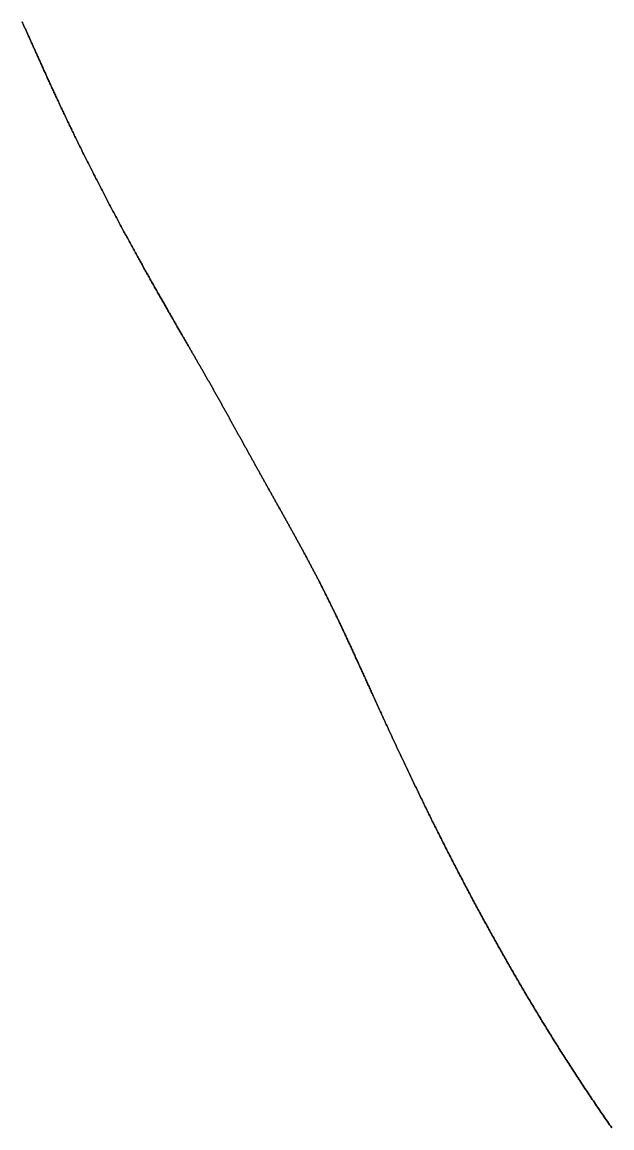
# Model space of a CAD drawing. Header units: inches. Extents: x 130170 to 284068, y 377793 to 804530.
# Drawn here: x 254079.9 to 254126.5, y 735818.1 to 735905.5 of the extents above; entities that cross this region are included whole.
import ezdxf

# ---------------------------------------------------------------- set-up
doc = ezdxf.new("R2010")
doc.units = ezdxf.units.IN
doc.header["$MEASUREMENT"] = 0
doc.layers.add('muni_il', color=7, linetype='Continuous')

msp = doc.modelspace()

# ---------------------------------------------------------------- linework, layer by layer
at = {"layer": 'muni_il'}
for points in [[(254079.895, 735905.553), (254079.923, 735905.491), (254079.951, 735905.43), (254079.979, 735905.368), (254080.007, 735905.307), (254080.036, 735905.245), (254080.064, 735905.182), (254080.092, 735905.12), (254080.121, 735905.058), (254080.15, 735904.995), (254080.178, 735904.932), (254080.207, 735904.868), (254080.236, 735904.805), (254080.264, 735904.741), (254080.293, 735904.678), (254080.322, 735904.613), (254080.351, 735904.549), (254080.38, 735904.484), (254080.41, 735904.42), (254080.439, 735904.354), (254080.469, 735904.289), (254080.498, 735904.223), (254080.528, 735904.157), (254080.558, 735904.091), (254080.588, 735904.024), (254080.618, 735903.958), (254080.648, 735903.891), (254080.678, 735903.823), (254080.708, 735903.755), (254080.739, 735903.687), (254080.77, 735903.619), (254080.8, 735903.55), (254080.831, 735903.481), (254080.862, 735903.412), (254080.894, 735903.342), (254080.925, 735903.272), (254080.957, 735903.202), (254080.988, 735903.131), (254081.02, 735903.06), (254081.052, 735902.989), (254081.084, 735902.917), (254081.117, 735902.845), (254081.149, 735902.773), (254081.182, 735902.7), (254081.215, 735902.627), (254081.248, 735902.554), (254081.281, 735902.48), (254081.314, 735902.406), (254081.348, 735902.331), (254081.381, 735902.256), (254081.415, 735902.181), (254081.449, 735902.105), (254081.484, 735902.029), (254081.518, 735901.953), (254081.553, 735901.876), (254081.588, 735901.799), (254081.623, 735901.721), (254081.658, 735901.643), (254081.693, 735901.565), (254081.729, 735901.486), (254081.765, 735901.407), (254081.801, 735901.328), (254081.837, 735901.248), (254081.874, 735901.168), (254081.91, 735901.087), (254081.947, 735901.006), (254081.984, 735900.925), (254082.022, 735900.843), (254082.059, 735900.761), (254082.097, 735900.679), (254082.135, 735900.596), (254082.173, 735900.513), (254082.211, 735900.429), (254082.25, 735900.345), (254082.288, 735900.261), (254082.328, 735900.176), (254082.367, 735900.091), (254082.406, 735900.005), (254082.446, 735899.919), (254082.486, 735899.833), (254082.526, 735899.746), (254082.566, 735899.659), (254082.607, 735899.572), (254082.648, 735899.484), (254082.689, 735899.396), (254082.73, 735899.308), (254082.771, 735899.219), (254082.813, 735899.13), (254082.855, 735899.04), (254082.897, 735898.95), (254082.939, 735898.86), (254082.982, 735898.77), (254083.025, 735898.679), (254083.068, 735898.588), (254083.111, 735898.496), (254083.154, 735898.404), (254083.198, 735898.312), (254083.242, 735898.219), (254083.286, 735898.126), (254083.33, 735898.033), (254083.374, 735897.94), (254083.419, 735897.846), (254083.464, 735897.751), (254083.509, 735897.657), (254083.555, 735897.562), (254083.6, 735897.467), (254083.646, 735897.372), (254083.692, 735897.276), (254083.738, 735897.18), (254083.785, 735897.084), (254083.831, 735896.988), (254083.878, 735896.891), (254083.925, 735896.794), (254083.972, 735896.696), (254084.02, 735896.599), (254084.067, 735896.501), (254084.115, 735896.403), (254084.163, 735896.305), (254084.211, 735896.206), (254084.259, 735896.107), (254084.308, 735896.008), (254084.357, 735895.909), (254084.406, 735895.809), (254084.455, 735895.71), (254084.504, 735895.61), (254084.553, 735895.51), (254084.603, 735895.409), (254084.653, 735895.309), (254084.703, 735895.208), (254084.753, 735895.107), (254084.803, 735895.006), (254084.854, 735894.905), (254084.904, 735894.804), (254084.955, 735894.702), (254085.006, 735894.601), (254085.057, 735894.499), (254085.108, 735894.397), (254085.159, 735894.295), (254085.211, 735894.193), (254085.263, 735894.09), (254085.314, 735893.988), (254085.366, 735893.885), (254085.418, 735893.782), (254085.47, 735893.68), (254085.523, 735893.577), (254085.575, 735893.474), (254085.628, 735893.371), (254085.68, 735893.268), (254085.733, 735893.164), (254085.786, 735893.061), (254085.839, 735892.958), (254085.892, 735892.855), (254085.945, 735892.751), (254085.998, 735892.648), (254086.051, 735892.545), (254086.105, 735892.441), (254086.158, 735892.338), (254086.212, 735892.234), (254086.265, 735892.131), (254086.319, 735892.027), (254086.373, 735891.924), (254086.427, 735891.821), (254086.481, 735891.717), (254086.534, 735891.614), (254086.588, 735891.511), (254086.642, 735891.407), (254086.696, 735891.304), (254086.751, 735891.201), (254086.805, 735891.098), (254086.859, 735890.995), (254086.913, 735890.892), (254086.967, 735890.789), (254087.022, 735890.687), (254087.076, 735890.584), (254087.13, 735890.482), (254087.185, 735890.379), (254087.239, 735890.277), (254087.293, 735890.175), (254087.347, 735890.073), (254087.402, 735889.971), (254087.456, 735889.869), (254087.51, 735889.768), (254087.564, 735889.666), (254087.619, 735889.565), (254087.673, 735889.464), (254087.727, 735889.363), (254087.781, 735889.262), (254087.835, 735889.162), (254087.889, 735889.062), (254087.943, 735888.961), (254087.997, 735888.862), (254088.051, 735888.762), (254088.105, 735888.662), (254088.159, 735888.563), (254088.213, 735888.464), (254088.266, 735888.365), (254088.32, 735888.267), (254088.373, 735888.169), (254088.427, 735888.07), (254088.48, 735887.973), (254088.533, 735887.875), (254088.587, 735887.778), (254088.639, 735887.681), (254088.692, 735887.584), (254088.745, 735887.488), (254088.798, 735887.392), (254088.851, 735887.296), (254088.903, 735887.2), (254088.956, 735887.105), (254089.008, 735887.01), (254089.06, 735886.916), (254089.113, 735886.821), (254089.164, 735886.727), (254089.216, 735886.634), (254089.268, 735886.541), (254089.32, 735886.448), (254089.371, 735886.355), (254089.422, 735886.263), (254089.473, 735886.171), (254089.524, 735886.079), (254089.575, 735885.988), (254089.626, 735885.897), (254089.676, 735885.806), (254089.727, 735885.716), (254089.777, 735885.627), (254089.827, 735885.537), (254089.877, 735885.448), (254089.927, 735885.359), (254089.976, 735885.271), (254090.026, 735885.183), (254090.075, 735885.096), (254090.124, 735885.008), (254090.173, 735884.922), (254090.221, 735884.835), (254090.27, 735884.749), (254090.318, 735884.664), (254090.366, 735884.578), (254090.414, 735884.494), (254090.462, 735884.409), (254090.509, 735884.325), (254090.557, 735884.242), (254090.604, 735884.158), (254090.651, 735884.076), (254090.697, 735883.993), (254090.744, 735883.911), (254090.79, 735883.83), (254090.837, 735883.749), (254090.882, 735883.668), (254090.928, 735883.588), (254090.974, 735883.508), (254091.019, 735883.428), (254091.064, 735883.349), (254091.109, 735883.271), (254091.154, 735883.192), (254091.198, 735883.114), (254091.242, 735883.037), (254091.286, 735882.96), (254091.33, 735882.884), (254091.374, 735882.807), (254091.417, 735882.732), (254091.46, 735882.656), (254091.503, 735882.581), (254091.546, 735882.507), (254091.588, 735882.433), (254091.631, 735882.359), (254091.673, 735882.286), (254091.715, 735882.213), (254091.756, 735882.141), (254091.798, 735882.069), (254091.839, 735881.997), (254091.88, 735881.926), (254091.921, 735881.855), (254091.961, 735881.785), (254092.002, 735881.715), (254092.042, 735881.645), (254092.082, 735881.576), (254092.121, 735881.507), (254092.161, 735881.439), (254092.2, 735881.371), (254092.239, 735881.303), (254092.278, 735881.236), (254092.316, 735881.169), (254092.355, 735881.103), (254092.393, 735881.037), (254092.431, 735880.971), (254092.469, 735880.906), (254092.506, 735880.841), (254092.543, 735880.776), (254092.581, 735880.712), (254092.617, 735880.648), (254092.654, 735880.585), (254092.691, 735880.522), (254092.727, 735880.459), (254092.763, 735880.397), (254092.799, 735880.335), (254092.834, 735880.273), (254092.87, 735880.212), (254092.905, 735880.151), (254092.94, 735880.091), (254092.975, 735880.03), (254093.01, 735879.97), (254093.044, 735879.911), (254093.078, 735879.852), (254093.113, 735879.793), (254093.146, 735879.734), (254093.18, 735879.676), (254093.214, 735879.618), (254093.247, 735879.56), (254093.28, 735879.503), (254093.313, 735879.446), (254093.346, 735879.389), (254093.378, 735879.333), (254093.411, 735879.277), (254093.443, 735879.221), (254093.475, 735879.166), (254093.507, 735879.11), (254093.539, 735879.055), (254093.57, 735879.001), (254093.602, 735878.946), (254093.633, 735878.892), (254093.664, 735878.838), (254093.695, 735878.785), (254093.726, 735878.731), (254093.756, 735878.678), (254093.787, 735878.626), (254093.817, 735878.573), (254093.847, 735878.52), (254093.877, 735878.469), (254093.907, 735878.417), (254093.937, 735878.365), (254093.966, 735878.314), (254093.996, 735878.262), (254094.025, 735878.211), (254094.054, 735878.161), (254094.083, 735878.11), (254094.112, 735878.06), (254094.141, 735878.01), (254094.169, 735877.96), (254094.198, 735877.91), (254094.226, 735877.86), (254094.255, 735877.811), (254094.283, 735877.762), (254094.311, 735877.713), (254094.339, 735877.664), (254094.366, 735877.615), (254094.394, 735877.567), (254094.422, 735877.519), (254094.449, 735877.47), (254094.477, 735877.422), (254094.504, 735877.375), (254094.531, 735877.327), (254094.558, 735877.279), (254094.585, 735877.232), (254094.612, 735877.184), (254094.639, 735877.137), (254094.666, 735877.09), (254094.692, 735877.043), (254094.719, 735876.996), (254094.745, 735876.95), (254094.772, 735876.903), (254094.798, 735876.856), (254094.825, 735876.81), (254094.851, 735876.764), (254094.877, 735876.718), (254094.903, 735876.671), (254094.929, 735876.625), (254094.955, 735876.58), (254094.981, 735876.534), (254095.007, 735876.488), (254095.032, 735876.442), (254095.058, 735876.396), (254095.084, 735876.351), (254095.109, 735876.305), (254095.135, 735876.26), (254095.161, 735876.214), (254095.186, 735876.169), (254095.212, 735876.124), (254095.237, 735876.078), (254095.262, 735876.033), (254095.288, 735875.988), (254095.313, 735875.943), (254095.338, 735875.898), (254095.364, 735875.852), (254095.389, 735875.807), (254095.414, 735875.762), (254095.439, 735875.717), (254095.465, 735875.672), (254095.49, 735875.627), (254095.515, 735875.582), (254095.54, 735875.537), (254095.565, 735875.492), (254095.59, 735875.447), (254095.616, 735875.401), (254095.641, 735875.356), (254095.666, 735875.311), (254095.691, 735875.266), (254095.716, 735875.221), (254095.741, 735875.176), (254095.766, 735875.131), (254095.791, 735875.086), (254095.817, 735875.04), (254095.842, 735874.995), (254095.867, 735874.95), (254095.892, 735874.904), (254095.917, 735874.859), (254095.942, 735874.813), (254095.968, 735874.768), (254095.993, 735874.722), (254096.018, 735874.677), (254096.043, 735874.631), (254096.069, 735874.586), (254096.094, 735874.54), (254096.12, 735874.494), (254096.145, 735874.448), (254096.17, 735874.402), (254096.196, 735874.356), (254096.221, 735874.31), (254096.247, 735874.264), (254096.272, 735874.218), (254096.298, 735874.171), (254096.324, 735874.125), (254096.349, 735874.078), (254096.375, 735874.032), (254096.401, 735873.985), (254096.427, 735873.939), (254096.452, 735873.892), (254096.478, 735873.845), (254096.504, 735873.798), (254096.53, 735873.751), (254096.556, 735873.704), (254096.582, 735873.656), (254096.609, 735873.609), (254096.635, 735873.562), (254096.661, 735873.514), (254096.687, 735873.466), (254096.714, 735873.419), (254096.74, 735873.371), (254096.767, 735873.323), (254096.793, 735873.275), (254096.82, 735873.227), (254096.846, 735873.178), (254096.873, 735873.13), (254096.9, 735873.082), (254096.927, 735873.033), (254096.953, 735872.984), (254096.98, 735872.935), (254097.007, 735872.887), (254097.034, 735872.838), (254097.062, 735872.788), (254097.089, 735872.739), (254097.116, 735872.69), (254097.143, 735872.64), (254097.171, 735872.591), (254097.198, 735872.541), (254097.226, 735872.491), (254097.253, 735872.441), (254097.281, 735872.391), (254097.309, 735872.341), (254097.337, 735872.291), (254097.364, 735872.24), (254097.392, 735872.19), (254097.42, 735872.139), (254097.448, 735872.088), (254097.477, 735872.037), (254097.505, 735871.986), (254097.533, 735871.935), (254097.561, 735871.884), (254097.59, 735871.833), (254097.618, 735871.781), (254097.647, 735871.73), (254097.676, 735871.678), (254097.704, 735871.626), (254097.733, 735871.574), (254097.762, 735871.522), (254097.791, 735871.47), (254097.82, 735871.418), (254097.849, 735871.365), (254097.878, 735871.313), (254097.907, 735871.26), (254097.936, 735871.207), (254097.966, 735871.154), (254097.995, 735871.101), (254098.025, 735871.048), (254098.054, 735870.995), (254098.084, 735870.942), (254098.113, 735870.888), (254098.143, 735870.835), (254098.173, 735870.781), (254098.203, 735870.727), (254098.233, 735870.674), (254098.263, 735870.62), (254098.293, 735870.565), (254098.323, 735870.511), (254098.353, 735870.457), (254098.383, 735870.403), (254098.413, 735870.348), (254098.444, 735870.294), (254098.474, 735870.239), (254098.505, 735870.184), (254098.535, 735870.129), (254098.566, 735870.074), (254098.597, 735870.019), (254098.627, 735869.964), (254098.658, 735869.909), (254098.689, 735869.854), (254098.72, 735869.798), (254098.751, 735869.743), (254098.782, 735869.687), (254098.813, 735869.631), (254098.844, 735869.575), (254098.875, 735869.52), (254098.906, 735869.464), (254098.938, 735869.408), (254098.969, 735869.352), (254099, 735869.295), (254099.032, 735869.239), (254099.063, 735869.183), (254099.095, 735869.126), (254099.126, 735869.07), (254099.158, 735869.013), (254099.189, 735868.957), (254099.221, 735868.9), (254099.253, 735868.843), (254099.285, 735868.786), (254099.316, 735868.729), (254099.348, 735868.672), (254099.38, 735868.615), (254099.412, 735868.558), (254099.444, 735868.501), (254099.476, 735868.444), (254099.508, 735868.386), (254099.54, 735868.329), (254099.572, 735868.272), (254099.604, 735868.214), (254099.636, 735868.157), (254099.668, 735868.099), (254099.701, 735868.042), (254099.733, 735867.984), (254099.765, 735867.926), (254099.797, 735867.868), (254099.83, 735867.811), (254099.862, 735867.753), (254099.894, 735867.695), (254099.927, 735867.637), (254099.959, 735867.579), (254099.992, 735867.521), (254100.024, 735867.463), (254100.057, 735867.405), (254100.089, 735867.347), (254100.122, 735867.289), (254100.154, 735867.231), (254100.186, 735867.172), (254100.219, 735867.114), (254100.252, 735867.056), (254100.284, 735866.998), (254100.317, 735866.939), (254100.349, 735866.881), (254100.382, 735866.823), (254100.414, 735866.764), (254100.447, 735866.706), (254100.48, 735866.647), (254100.512, 735866.589), (254100.545, 735866.53), (254100.577, 735866.472), (254100.61, 735866.413), (254100.643, 735866.355), (254100.675, 735866.296), (254100.708, 735866.238), (254100.741, 735866.179), (254100.773, 735866.12), (254100.806, 735866.062), (254100.838, 735866.003), (254100.871, 735865.944), (254100.903, 735865.886), (254100.936, 735865.827), (254100.969, 735865.768), (254101.001, 735865.709), (254101.034, 735865.651), (254101.066, 735865.592), (254101.099, 735865.533), (254101.132, 735865.474), (254101.164, 735865.416), (254101.197, 735865.357), (254101.229, 735865.298), (254101.262, 735865.239), (254101.294, 735865.18), (254101.327, 735865.122), (254101.359, 735865.063), (254101.392, 735865.004), (254101.424, 735864.945), (254101.457, 735864.886), (254101.489, 735864.827), (254101.521, 735864.768), (254101.554, 735864.709), (254101.586, 735864.65), (254101.619, 735864.591), (254101.651, 735864.532), (254101.683, 735864.473), (254101.715, 735864.414), (254101.748, 735864.355), (254101.78, 735864.296), (254101.812, 735864.237), (254101.844, 735864.178), (254101.877, 735864.119), (254101.909, 735864.06), (254101.941, 735864), (254101.973, 735863.941), (254102.005, 735863.882), (254102.038, 735863.823), (254102.07, 735863.764), (254102.102, 735863.704), (254102.134, 735863.645), (254102.166, 735863.586), (254102.198, 735863.526), (254102.23, 735863.467), (254102.262, 735863.408), (254102.294, 735863.348), (254102.326, 735863.288), (254102.358, 735863.229), (254102.39, 735863.169), (254102.422, 735863.11), (254102.454, 735863.05), (254102.486, 735862.99), (254102.518, 735862.931), (254102.55, 735862.871), (254102.582, 735862.811), (254102.613, 735862.751), (254102.645, 735862.691), (254102.677, 735862.631), (254102.709, 735862.571), (254102.741, 735862.511), (254102.772, 735862.451), (254102.804, 735862.391), (254102.836, 735862.331), (254102.868, 735862.27), (254102.9, 735862.21), (254102.931, 735862.15), (254102.963, 735862.089), (254102.995, 735862.028), (254103.026, 735861.968), (254103.058, 735861.907), (254103.09, 735861.846), (254103.122, 735861.785), (254103.153, 735861.724), (254103.185, 735861.663), (254103.217, 735861.602), (254103.248, 735861.541), (254103.28, 735861.479), (254103.312, 735861.418), (254103.343, 735861.356), (254103.375, 735861.295), (254103.407, 735861.233), (254103.439, 735861.171), (254103.47, 735861.109), (254103.502, 735861.047), (254103.534, 735860.985), (254103.565, 735860.922), (254103.597, 735860.86), (254103.629, 735860.797), (254103.661, 735860.735), (254103.693, 735860.672), (254103.724, 735860.609), (254103.756, 735860.546), (254103.788, 735860.482), (254103.82, 735860.419), (254103.852, 735860.356), (254103.884, 735860.292), (254103.916, 735860.228), (254103.947, 735860.164), (254103.98, 735860.1), (254104.011, 735860.036), (254104.043, 735859.971), (254104.076, 735859.907), (254104.108, 735859.842), (254104.14, 735859.777), (254104.172, 735859.712), (254104.204, 735859.647), (254104.236, 735859.581), (254104.269, 735859.515), (254104.301, 735859.45), (254104.333, 735859.384), (254104.366, 735859.317), (254104.398, 735859.251), (254104.43, 735859.184), (254104.463, 735859.118), (254104.495, 735859.051), (254104.528, 735858.983), (254104.561, 735858.916), (254104.593, 735858.848), (254104.626, 735858.781), (254104.659, 735858.713), (254104.692, 735858.644), (254104.725, 735858.576), (254104.758, 735858.507), (254104.791, 735858.438), (254104.824, 735858.369), (254104.857, 735858.3), (254104.89, 735858.23), (254104.924, 735858.16), (254104.957, 735858.09), (254104.991, 735858.019), (254105.024, 735857.949), (254105.058, 735857.878), (254105.091, 735857.807), (254105.125, 735857.735), (254105.159, 735857.664), (254105.193, 735857.592), (254105.227, 735857.52), (254105.261, 735857.447), (254105.295, 735857.374), (254105.329, 735857.301), (254105.364, 735857.228), (254105.398, 735857.154), (254105.433, 735857.081), (254105.467, 735857.006), (254105.502, 735856.932), (254105.537, 735856.857), (254105.572, 735856.782), (254105.607, 735856.707), (254105.642, 735856.631), (254105.677, 735856.556), (254105.712, 735856.479), (254105.748, 735856.403), (254105.783, 735856.326), (254105.819, 735856.249), (254105.855, 735856.171), (254105.891, 735856.094), (254105.927, 735856.016), (254105.963, 735855.937), (254105.999, 735855.859), (254106.035, 735855.78), (254106.072, 735855.7), (254106.108, 735855.621), (254106.145, 735855.541), (254106.182, 735855.46), (254106.219, 735855.38), (254106.256, 735855.299), (254106.293, 735855.217), (254106.331, 735855.136), (254106.368, 735855.054), (254106.406, 735854.971), (254106.444, 735854.889), (254106.481, 735854.806), (254106.52, 735854.722), (254106.558, 735854.639), (254106.596, 735854.555), (254106.635, 735854.47), (254106.673, 735854.386), (254106.712, 735854.3), (254106.751, 735854.215), (254106.79, 735854.129), (254106.829, 735854.043), (254106.869, 735853.957), (254106.908, 735853.87), (254106.948, 735853.782), (254106.988, 735853.695), (254107.028, 735853.607), (254107.068, 735853.519), (254107.108, 735853.43), (254107.149, 735853.341), (254107.189, 735853.252), (254107.23, 735853.162), (254107.271, 735853.072), (254107.312, 735852.982), (254107.353, 735852.891), (254107.395, 735852.8), (254107.437, 735852.708), (254107.478, 735852.616), (254107.52, 735852.524), (254107.562, 735852.431), (254107.605, 735852.338), (254107.647, 735852.245), (254107.69, 735852.151), (254107.733, 735852.057), (254107.776, 735851.963), (254107.819, 735851.868), (254107.862, 735851.773), (254107.906, 735851.678), (254107.95, 735851.582), (254107.993, 735851.486), (254108.038, 735851.389), (254108.082, 735851.292), (254108.126, 735851.195), (254108.171, 735851.097), (254108.216, 735850.999), (254108.261, 735850.901), (254108.306, 735850.802), (254108.351, 735850.703), (254108.397, 735850.604), (254108.443, 735850.504), (254108.489, 735850.404), (254108.535, 735850.303), (254108.581, 735850.203), (254108.627, 735850.102), (254108.674, 735850), (254108.721, 735849.898), (254108.768, 735849.796), (254108.815, 735849.694), (254108.863, 735849.591), (254108.91, 735849.488), (254108.958, 735849.384), (254109.006, 735849.281), (254109.054, 735849.176), (254109.103, 735849.072), (254109.151, 735848.967), (254109.2, 735848.862), (254109.249, 735848.757), (254109.298, 735848.651), (254109.348, 735848.545), (254109.397, 735848.438), (254109.447, 735848.332), (254109.497, 735848.225), (254109.547, 735848.117), (254109.597, 735848.01), (254109.648, 735847.902), (254109.698, 735847.793), (254109.749, 735847.685), (254109.8, 735847.576), (254109.851, 735847.467), (254109.903, 735847.358), (254109.955, 735847.248), (254110.006, 735847.138), (254110.058, 735847.027), (254110.111, 735846.917), (254110.163, 735846.806), (254110.215, 735846.695), (254110.268, 735846.584), (254110.321, 735846.472), (254110.374, 735846.36), (254110.427, 735846.248), (254110.481, 735846.136), (254110.535, 735846.023), (254110.588, 735845.91), (254110.642, 735845.797), (254110.697, 735845.683), (254110.751, 735845.57), (254110.806, 735845.456), (254110.86, 735845.341), (254110.915, 735845.227), (254110.97, 735845.113), (254111.026, 735844.998), (254111.081, 735844.883), (254111.137, 735844.767), (254111.192, 735844.652), (254111.248, 735844.536), (254111.305, 735844.42), (254111.361, 735844.304), (254111.417, 735844.188), (254111.474, 735844.071), (254111.531, 735843.954), (254111.588, 735843.838), (254111.645, 735843.72), (254111.702, 735843.603), (254111.76, 735843.486), (254111.817, 735843.368), (254111.875, 735843.25), (254111.933, 735843.132), (254111.991, 735843.014), (254112.049, 735842.896), (254112.108, 735842.777), (254112.167, 735842.658), (254112.225, 735842.54), (254112.284, 735842.421), (254112.343, 735842.302), (254112.403, 735842.182), (254112.462, 735842.063), (254112.521, 735841.943), (254112.581, 735841.824), (254112.641, 735841.704), (254112.701, 735841.584), (254112.761, 735841.464), (254112.821, 735841.344), (254112.881, 735841.224), (254112.942, 735841.103), (254113.003, 735840.983), (254113.063, 735840.862), (254113.124, 735840.741), (254113.185, 735840.621), (254113.247, 735840.5), (254113.308, 735840.379), (254113.369, 735840.258), (254113.431, 735840.137), (254113.493, 735840.015), (254113.555, 735839.894), (254113.617, 735839.773), (254113.679, 735839.651), (254113.741, 735839.53), (254113.803, 735839.408), (254113.866, 735839.287), (254113.928, 735839.165), (254113.991, 735839.043), (254114.054, 735838.921), (254114.117, 735838.8), (254114.18, 735838.678), (254114.243, 735838.556), (254114.307, 735838.434), (254114.37, 735838.312), (254114.433, 735838.19), (254114.497, 735838.068), (254114.561, 735837.946), (254114.625, 735837.823), (254114.689, 735837.701), (254114.753, 735837.579), (254114.817, 735837.457), (254114.881, 735837.335), (254114.946, 735837.213), (254115.01, 735837.09), (254115.075, 735836.968), (254115.139, 735836.846), (254115.204, 735836.724), (254115.269, 735836.601), (254115.334, 735836.479), (254115.399, 735836.357), (254115.464, 735836.235), (254115.53, 735836.112), (254115.595, 735835.99), (254115.66, 735835.868), (254115.726, 735835.746), (254115.792, 735835.624), (254115.857, 735835.502), (254115.923, 735835.379), (254115.989, 735835.257), (254116.055, 735835.135), (254116.121, 735835.013), (254116.188, 735834.891), (254116.254, 735834.769), (254116.32, 735834.647), (254116.387, 735834.525), (254116.453, 735834.403), (254116.52, 735834.281), (254116.587, 735834.159), (254116.653, 735834.037), (254116.72, 735833.916), (254116.787, 735833.794), (254116.854, 735833.672), (254116.922, 735833.551), (254116.989, 735833.429), (254117.056, 735833.307), (254117.124, 735833.186), (254117.191, 735833.064), (254117.259, 735832.943), (254117.326, 735832.821), (254117.394, 735832.7), (254117.462, 735832.578), (254117.53, 735832.457), (254117.598, 735832.336), (254117.666, 735832.214), (254117.734, 735832.093), (254117.803, 735831.972), (254117.871, 735831.851), (254117.94, 735831.73), (254118.008, 735831.609), (254118.077, 735831.488), (254118.145, 735831.367), (254118.214, 735831.246), (254118.283, 735831.125), (254118.352, 735831.004), (254118.421, 735830.883), (254118.491, 735830.763), (254118.56, 735830.642), (254118.629, 735830.521), (254118.699, 735830.4), (254118.768, 735830.28), (254118.838, 735830.159), (254118.908, 735830.039), (254118.978, 735829.918), (254119.048, 735829.798), (254119.118, 735829.677), (254119.188, 735829.557), (254119.259, 735829.436), (254119.329, 735829.316), (254119.4, 735829.195), (254119.47, 735829.075), (254119.541, 735828.955), (254119.612, 735828.834), (254119.683, 735828.714), (254119.754, 735828.594), (254119.825, 735828.474), (254119.896, 735828.353), (254119.968, 735828.233), (254120.039, 735828.113), (254120.111, 735827.993), (254120.183, 735827.872), (254120.255, 735827.752), (254120.327, 735827.632), (254120.399, 735827.512), (254120.472, 735827.391), (254120.544, 735827.271), (254120.617, 735827.151), (254120.689, 735827.031), (254120.762, 735826.911), (254120.835, 735826.79), (254120.908, 735826.67), (254120.982, 735826.55), (254121.055, 735826.429), (254121.129, 735826.309), (254121.203, 735826.189), (254121.276, 735826.068), (254121.351, 735825.948), (254121.425, 735825.828), (254121.499, 735825.707), (254121.574, 735825.587), (254121.648, 735825.466), (254121.723, 735825.345), (254121.798, 735825.225), (254121.873, 735825.104), (254121.949, 735824.983), (254122.024, 735824.863), (254122.1, 735824.742), (254122.176, 735824.621), (254122.252, 735824.5), (254122.328, 735824.379), (254122.405, 735824.258), (254122.481, 735824.137), (254122.558, 735824.016), (254122.635, 735823.895), (254122.713, 735823.773), (254122.79, 735823.652), (254122.867, 735823.53), (254122.945, 735823.409), (254123.023, 735823.287), (254123.101, 735823.166), (254123.18, 735823.044), (254123.258, 735822.922), (254123.337, 735822.8), (254123.416, 735822.678), (254123.496, 735822.556), (254123.575, 735822.434), (254123.655, 735822.311), (254123.735, 735822.189), (254123.815, 735822.066), (254123.895, 735821.944), (254123.976, 735821.821), (254124.057, 735821.698), (254124.138, 735821.575), (254124.219, 735821.452), (254124.301, 735821.329), (254124.382, 735821.206), (254124.464, 735821.082), (254124.546, 735820.959), (254124.629, 735820.835), (254124.712, 735820.712), (254124.795, 735820.588), (254124.878, 735820.464), (254124.961, 735820.34), (254125.045, 735820.215), (254125.129, 735820.091), (254125.213, 735819.966), (254125.298, 735819.842), (254125.382, 735819.717), (254125.467, 735819.592), (254125.553, 735819.467), (254125.638, 735819.342), (254125.724, 735819.217), (254125.81, 735819.091), (254125.896, 735818.966), (254125.982, 735818.84), (254126.069, 735818.714), (254126.156, 735818.588), (254126.244, 735818.462), (254126.331, 735818.336), (254126.419, 735818.209), (254126.507, 735818.083)], [(254126.507, 735818.083), (254126.419, 735818.209), (254126.331, 735818.336), (254126.244, 735818.462), (254126.156, 735818.588), (254126.069, 735818.714), (254125.982, 735818.84), (254125.896, 735818.966), (254125.81, 735819.091), (254125.724, 735819.217), (254125.638, 735819.342), (254125.553, 735819.467), (254125.467, 735819.592), (254125.382, 735819.717), (254125.298, 735819.842), (254125.213, 735819.966), (254125.129, 735820.091), (254125.045, 735820.215), (254124.961, 735820.34), (254124.878, 735820.464), (254124.795, 735820.588), (254124.712, 735820.712), (254124.629, 735820.835), (254124.546, 735820.959), (254124.464, 735821.082), (254124.382, 735821.206), (254124.301, 735821.329), (254124.219, 735821.452), (254124.138, 735821.575), (254124.057, 735821.698), (254123.976, 735821.821), (254123.895, 735821.944), (254123.815, 735822.066), (254123.735, 735822.189), (254123.655, 735822.311), (254123.575, 735822.434), (254123.496, 735822.556), (254123.416, 735822.678), (254123.337, 735822.8), (254123.258, 735822.922), (254123.18, 735823.044), (254123.101, 735823.166), (254123.023, 735823.287), (254122.945, 735823.409), (254122.867, 735823.53), (254122.79, 735823.652), (254122.713, 735823.773), (254122.635, 735823.895), (254122.558, 735824.016), (254122.481, 735824.137), (254122.405, 735824.258), (254122.328, 735824.379), (254122.252, 735824.5), (254122.176, 735824.621), (254122.1, 735824.742), (254122.024, 735824.863), (254121.949, 735824.983), (254121.873, 735825.104), (254121.798, 735825.225), (254121.723, 735825.345), (254121.648, 735825.466), (254121.574, 735825.587), (254121.499, 735825.707), (254121.425, 735825.828), (254121.351, 735825.948), (254121.276, 735826.068), (254121.203, 735826.189), (254121.129, 735826.309), (254121.055, 735826.429), (254120.982, 735826.55), (254120.908, 735826.67), (254120.835, 735826.79), (254120.762, 735826.911), (254120.689, 735827.031), (254120.617, 735827.151), (254120.544, 735827.271), (254120.472, 735827.391), (254120.399, 735827.512), (254120.327, 735827.632), (254120.255, 735827.752), (254120.183, 735827.872), (254120.111, 735827.993), (254120.039, 735828.113), (254119.968, 735828.233), (254119.896, 735828.353), (254119.825, 735828.474), (254119.754, 735828.594), (254119.683, 735828.714), (254119.612, 735828.834), (254119.541, 735828.955), (254119.47, 735829.075), (254119.4, 735829.195), (254119.329, 735829.316), (254119.259, 735829.436), (254119.188, 735829.557), (254119.118, 735829.677), (254119.048, 735829.798), (254118.978, 735829.918), (254118.908, 735830.039), (254118.838, 735830.159), (254118.768, 735830.28), (254118.699, 735830.4), (254118.629, 735830.521), (254118.56, 735830.642), (254118.491, 735830.763), (254118.421, 735830.883), (254118.352, 735831.004), (254118.283, 735831.125), (254118.214, 735831.246), (254118.145, 735831.367), (254118.077, 735831.488), (254118.008, 735831.609), (254117.94, 735831.73), (254117.871, 735831.851), (254117.803, 735831.972), (254117.734, 735832.093), (254117.666, 735832.214), (254117.598, 735832.336), (254117.53, 735832.457), (254117.462, 735832.578), (254117.394, 735832.7), (254117.326, 735832.821), (254117.259, 735832.943), (254117.191, 735833.064), (254117.124, 735833.186), (254117.056, 735833.307), (254116.989, 735833.429), (254116.922, 735833.551), (254116.854, 735833.672), (254116.787, 735833.794), (254116.72, 735833.916), (254116.653, 735834.037), (254116.587, 735834.159), (254116.52, 735834.281), (254116.453, 735834.403), (254116.387, 735834.525), (254116.32, 735834.647), (254116.254, 735834.769), (254116.188, 735834.891), (254116.121, 735835.013), (254116.055, 735835.135), (254115.989, 735835.257), (254115.923, 735835.379), (254115.857, 735835.502), (254115.792, 735835.624), (254115.726, 735835.746), (254115.66, 735835.868), (254115.595, 735835.99), (254115.53, 735836.112), (254115.464, 735836.235), (254115.399, 735836.357), (254115.334, 735836.479), (254115.269, 735836.601), (254115.204, 735836.724), (254115.139, 735836.846), (254115.075, 735836.968), (254115.01, 735837.09), (254114.946, 735837.213), (254114.881, 735837.335), (254114.817, 735837.457), (254114.753, 735837.579), (254114.689, 735837.701), (254114.625, 735837.823), (254114.561, 735837.946), (254114.497, 735838.068), (254114.433, 735838.19), (254114.37, 735838.312), (254114.307, 735838.434), (254114.243, 735838.556), (254114.18, 735838.678), (254114.117, 735838.8), (254114.054, 735838.921), (254113.991, 735839.043), (254113.928, 735839.165), (254113.866, 735839.287), (254113.803, 735839.408), (254113.741, 735839.53), (254113.679, 735839.651), (254113.617, 735839.773), (254113.555, 735839.894), (254113.493, 735840.015), (254113.431, 735840.137), (254113.369, 735840.258), (254113.308, 735840.379), (254113.247, 735840.5), (254113.185, 735840.621), (254113.124, 735840.741), (254113.063, 735840.862), (254113.003, 735840.983), (254112.942, 735841.103), (254112.881, 735841.224), (254112.821, 735841.344), (254112.761, 735841.464), (254112.701, 735841.584), (254112.641, 735841.704), (254112.581, 735841.824), (254112.521, 735841.943), (254112.462, 735842.063), (254112.403, 735842.182), (254112.343, 735842.302), (254112.284, 735842.421), (254112.225, 735842.54), (254112.167, 735842.658), (254112.108, 735842.777), (254112.049, 735842.896), (254111.991, 735843.014), (254111.933, 735843.132), (254111.875, 735843.25), (254111.817, 735843.368), (254111.76, 735843.486), (254111.702, 735843.603), (254111.645, 735843.72), (254111.588, 735843.838), (254111.531, 735843.954), (254111.474, 735844.071), (254111.417, 735844.188), (254111.361, 735844.304), (254111.305, 735844.42), (254111.248, 735844.536), (254111.192, 735844.652), (254111.137, 735844.767), (254111.081, 735844.883), (254111.026, 735844.998), (254110.97, 735845.113), (254110.915, 735845.227), (254110.86, 735845.341), (254110.806, 735845.456), (254110.751, 735845.57), (254110.697, 735845.683), (254110.642, 735845.797), (254110.588, 735845.91), (254110.535, 735846.023), (254110.481, 735846.136), (254110.427, 735846.248), (254110.374, 735846.36), (254110.321, 735846.472), (254110.268, 735846.584), (254110.215, 735846.695), (254110.163, 735846.806), (254110.111, 735846.917), (254110.058, 735847.027), (254110.006, 735847.138), (254109.955, 735847.248), (254109.903, 735847.358), (254109.851, 735847.467), (254109.8, 735847.576), (254109.749, 735847.685), (254109.698, 735847.793), (254109.648, 735847.902), (254109.597, 735848.01), (254109.547, 735848.117), (254109.497, 735848.225), (254109.447, 735848.332), (254109.397, 735848.438), (254109.348, 735848.545), (254109.298, 735848.651), (254109.249, 735848.757), (254109.2, 735848.862), (254109.151, 735848.967), (254109.103, 735849.072), (254109.054, 735849.176), (254109.006, 735849.281), (254108.958, 735849.384), (254108.91, 735849.488), (254108.863, 735849.591), (254108.815, 735849.694), (254108.768, 735849.796), (254108.721, 735849.898), (254108.674, 735850), (254108.627, 735850.102), (254108.581, 735850.203), (254108.535, 735850.303), (254108.489, 735850.404), (254108.443, 735850.504), (254108.397, 735850.604), (254108.351, 735850.703), (254108.306, 735850.802), (254108.261, 735850.901), (254108.216, 735850.999), (254108.171, 735851.097), (254108.126, 735851.195), (254108.082, 735851.292), (254108.038, 735851.389), (254107.993, 735851.486), (254107.95, 735851.582), (254107.906, 735851.678), (254107.862, 735851.773), (254107.819, 735851.868), (254107.776, 735851.963), (254107.733, 735852.057), (254107.69, 735852.151), (254107.647, 735852.245), (254107.605, 735852.338), (254107.562, 735852.431), (254107.52, 735852.524), (254107.478, 735852.616), (254107.437, 735852.708), (254107.395, 735852.8), (254107.353, 735852.891), (254107.312, 735852.982), (254107.271, 735853.072), (254107.23, 735853.162), (254107.189, 735853.252), (254107.149, 735853.341), (254107.108, 735853.43), (254107.068, 735853.519), (254107.028, 735853.607), (254106.988, 735853.695), (254106.948, 735853.782), (254106.908, 735853.87), (254106.869, 735853.957), (254106.829, 735854.043), (254106.79, 735854.129), (254106.751, 735854.215), (254106.712, 735854.3), (254106.673, 735854.386), (254106.635, 735854.47), (254106.596, 735854.555), (254106.558, 735854.639), (254106.52, 735854.722), (254106.481, 735854.806), (254106.444, 735854.889), (254106.406, 735854.971), (254106.368, 735855.054), (254106.331, 735855.136), (254106.293, 735855.217), (254106.256, 735855.299), (254106.219, 735855.38), (254106.182, 735855.46), (254106.145, 735855.541), (254106.108, 735855.621), (254106.072, 735855.7), (254106.035, 735855.78), (254105.999, 735855.859), (254105.963, 735855.937), (254105.927, 735856.016), (254105.891, 735856.094), (254105.855, 735856.171), (254105.819, 735856.249), (254105.783, 735856.326), (254105.748, 735856.403), (254105.712, 735856.479), (254105.677, 735856.556), (254105.642, 735856.631), (254105.607, 735856.707), (254105.572, 735856.782), (254105.537, 735856.857), (254105.502, 735856.932), (254105.467, 735857.006), (254105.433, 735857.081), (254105.398, 735857.154), (254105.364, 735857.228), (254105.329, 735857.301), (254105.295, 735857.374), (254105.261, 735857.447), (254105.227, 735857.52), (254105.193, 735857.592), (254105.159, 735857.664), (254105.125, 735857.735), (254105.091, 735857.807), (254105.058, 735857.878), (254105.024, 735857.949), (254104.991, 735858.019), (254104.957, 735858.09), (254104.924, 735858.16), (254104.89, 735858.23), (254104.857, 735858.3), (254104.824, 735858.369), (254104.791, 735858.438), (254104.758, 735858.507), (254104.725, 735858.576), (254104.692, 735858.644), (254104.659, 735858.713), (254104.626, 735858.781), (254104.593, 735858.848), (254104.561, 735858.916), (254104.528, 735858.983), (254104.495, 735859.051), (254104.463, 735859.118), (254104.43, 735859.184), (254104.398, 735859.251), (254104.366, 735859.317), (254104.333, 735859.384), (254104.301, 735859.45), (254104.269, 735859.515), (254104.236, 735859.581), (254104.204, 735859.647), (254104.172, 735859.712), (254104.14, 735859.777), (254104.108, 735859.842), (254104.076, 735859.907), (254104.043, 735859.971), (254104.011, 735860.036), (254103.98, 735860.1), (254103.947, 735860.164), (254103.916, 735860.228), (254103.884, 735860.292), (254103.852, 735860.356), (254103.82, 735860.419), (254103.788, 735860.482), (254103.756, 735860.546), (254103.724, 735860.609), (254103.693, 735860.672), (254103.661, 735860.735), (254103.629, 735860.797), (254103.597, 735860.86), (254103.565, 735860.922), (254103.534, 735860.985), (254103.502, 735861.047), (254103.47, 735861.109), (254103.439, 735861.171), (254103.407, 735861.233), (254103.375, 735861.295), (254103.343, 735861.356), (254103.312, 735861.418), (254103.28, 735861.479), (254103.248, 735861.541), (254103.217, 735861.602), (254103.185, 735861.663), (254103.153, 735861.724), (254103.122, 735861.785), (254103.09, 735861.846), (254103.058, 735861.907), (254103.026, 735861.968), (254102.995, 735862.028), (254102.963, 735862.089), (254102.931, 735862.15), (254102.9, 735862.21), (254102.868, 735862.27), (254102.836, 735862.331), (254102.804, 735862.391), (254102.772, 735862.451), (254102.741, 735862.511), (254102.709, 735862.571), (254102.677, 735862.631), (254102.645, 735862.691), (254102.613, 735862.751), (254102.582, 735862.811), (254102.55, 735862.871), (254102.518, 735862.931), (254102.486, 735862.99), (254102.454, 735863.05), (254102.422, 735863.11), (254102.39, 735863.169), (254102.358, 735863.229), (254102.326, 735863.288), (254102.294, 735863.348), (254102.262, 735863.408), (254102.23, 735863.467), (254102.198, 735863.526), (254102.166, 735863.586), (254102.134, 735863.645), (254102.102, 735863.704), (254102.07, 735863.764), (254102.038, 735863.823), (254102.005, 735863.882), (254101.973, 735863.941), (254101.941, 735864), (254101.909, 735864.06), (254101.877, 735864.119), (254101.844, 735864.178), (254101.812, 735864.237), (254101.78, 735864.296), (254101.748, 735864.355), (254101.715, 735864.414), (254101.683, 735864.473), (254101.651, 735864.532), (254101.619, 735864.591), (254101.586, 735864.65), (254101.554, 735864.709), (254101.521, 735864.768), (254101.489, 735864.827), (254101.457, 735864.886), (254101.424, 735864.945), (254101.392, 735865.004), (254101.359, 735865.063), (254101.327, 735865.122), (254101.294, 735865.18), (254101.262, 735865.239), (254101.229, 735865.298), (254101.197, 735865.357), (254101.164, 735865.416), (254101.132, 735865.474), (254101.099, 735865.533), (254101.066, 735865.592), (254101.034, 735865.651), (254101.001, 735865.709), (254100.969, 735865.768), (254100.936, 735865.827), (254100.903, 735865.886), (254100.871, 735865.944), (254100.838, 735866.003), (254100.806, 735866.062), (254100.773, 735866.12), (254100.741, 735866.179), (254100.708, 735866.238), (254100.675, 735866.296), (254100.643, 735866.355), (254100.61, 735866.413), (254100.577, 735866.472), (254100.545, 735866.53), (254100.512, 735866.589), (254100.48, 735866.647), (254100.447, 735866.706), (254100.414, 735866.764), (254100.382, 735866.823), (254100.349, 735866.881), (254100.317, 735866.939), (254100.284, 735866.998), (254100.252, 735867.056), (254100.219, 735867.114), (254100.186, 735867.172), (254100.154, 735867.231), (254100.122, 735867.289), (254100.089, 735867.347), (254100.057, 735867.405), (254100.024, 735867.463), (254099.992, 735867.521), (254099.959, 735867.579), (254099.927, 735867.637), (254099.894, 735867.695), (254099.862, 735867.753), (254099.83, 735867.811), (254099.797, 735867.868), (254099.765, 735867.926), (254099.733, 735867.984), (254099.701, 735868.042), (254099.668, 735868.099), (254099.636, 735868.157), (254099.604, 735868.214), (254099.572, 735868.272), (254099.54, 735868.329), (254099.508, 735868.386), (254099.476, 735868.444), (254099.444, 735868.501), (254099.412, 735868.558), (254099.38, 735868.615), (254099.348, 735868.672), (254099.316, 735868.729), (254099.285, 735868.786), (254099.253, 735868.843), (254099.221, 735868.9), (254099.189, 735868.957), (254099.158, 735869.013), (254099.126, 735869.07), (254099.095, 735869.126), (254099.063, 735869.183), (254099.032, 735869.239), (254099, 735869.295), (254098.969, 735869.352), (254098.938, 735869.408), (254098.906, 735869.464), (254098.875, 735869.52), (254098.844, 735869.575), (254098.813, 735869.631), (254098.782, 735869.687), (254098.751, 735869.743), (254098.72, 735869.798), (254098.689, 735869.854), (254098.658, 735869.909), (254098.627, 735869.964), (254098.597, 735870.019), (254098.566, 735870.074), (254098.535, 735870.129), (254098.505, 735870.184), (254098.474, 735870.239), (254098.444, 735870.294), (254098.413, 735870.348), (254098.383, 735870.403), (254098.353, 735870.457), (254098.323, 735870.511), (254098.293, 735870.565), (254098.263, 735870.62), (254098.233, 735870.674), (254098.203, 735870.727), (254098.173, 735870.781), (254098.143, 735870.835), (254098.113, 735870.888), (254098.084, 735870.942), (254098.054, 735870.995), (254098.025, 735871.048), (254097.995, 735871.101), (254097.966, 735871.154), (254097.936, 735871.207), (254097.907, 735871.26), (254097.878, 735871.313), (254097.849, 735871.365), (254097.82, 735871.418), (254097.791, 735871.47), (254097.762, 735871.522), (254097.733, 735871.574), (254097.704, 735871.626), (254097.676, 735871.678), (254097.647, 735871.73), (254097.618, 735871.781), (254097.59, 735871.833), (254097.561, 735871.884), (254097.533, 735871.935), (254097.505, 735871.986), (254097.477, 735872.037), (254097.448, 735872.088), (254097.42, 735872.139), (254097.392, 735872.19), (254097.364, 735872.24), (254097.337, 735872.291), (254097.309, 735872.341), (254097.281, 735872.391), (254097.253, 735872.441), (254097.226, 735872.491), (254097.198, 735872.541), (254097.171, 735872.591), (254097.143, 735872.64), (254097.116, 735872.69), (254097.089, 735872.739), (254097.062, 735872.788), (254097.034, 735872.838), (254097.007, 735872.887), (254096.98, 735872.935), (254096.953, 735872.984), (254096.927, 735873.033), (254096.9, 735873.082), (254096.873, 735873.13), (254096.846, 735873.178), (254096.82, 735873.227), (254096.793, 735873.275), (254096.767, 735873.323), (254096.74, 735873.371), (254096.714, 735873.419), (254096.687, 735873.466), (254096.661, 735873.514), (254096.635, 735873.562), (254096.609, 735873.609), (254096.582, 735873.656), (254096.556, 735873.704), (254096.53, 735873.751), (254096.504, 735873.798), (254096.478, 735873.845), (254096.452, 735873.892), (254096.427, 735873.939), (254096.401, 735873.985), (254096.375, 735874.032), (254096.349, 735874.078), (254096.324, 735874.125), (254096.298, 735874.171), (254096.272, 735874.218), (254096.247, 735874.264), (254096.221, 735874.31), (254096.196, 735874.356), (254096.17, 735874.402), (254096.145, 735874.448), (254096.12, 735874.494), (254096.094, 735874.54), (254096.069, 735874.586), (254096.043, 735874.631), (254096.018, 735874.677), (254095.993, 735874.722), (254095.968, 735874.768), (254095.942, 735874.813), (254095.917, 735874.859), (254095.892, 735874.904), (254095.867, 735874.95), (254095.842, 735874.995), (254095.817, 735875.04), (254095.791, 735875.086), (254095.766, 735875.131), (254095.741, 735875.176), (254095.716, 735875.221), (254095.691, 735875.266), (254095.666, 735875.311), (254095.641, 735875.356), (254095.616, 735875.401), (254095.59, 735875.447), (254095.565, 735875.492), (254095.54, 735875.537), (254095.515, 735875.582), (254095.49, 735875.627), (254095.465, 735875.672), (254095.439, 735875.717), (254095.414, 735875.762), (254095.389, 735875.807), (254095.364, 735875.852), (254095.338, 735875.898), (254095.313, 735875.943), (254095.288, 735875.988), (254095.262, 735876.033), (254095.237, 735876.078), (254095.212, 735876.124), (254095.186, 735876.169), (254095.161, 735876.214), (254095.135, 735876.26), (254095.109, 735876.305), (254095.084, 735876.351), (254095.058, 735876.396), (254095.032, 735876.442), (254095.007, 735876.488), (254094.981, 735876.534), (254094.955, 735876.58), (254094.929, 735876.625), (254094.903, 735876.671), (254094.877, 735876.718), (254094.851, 735876.764), (254094.825, 735876.81), (254094.798, 735876.856), (254094.772, 735876.903), (254094.745, 735876.95), (254094.719, 735876.996), (254094.692, 735877.043), (254094.666, 735877.09), (254094.639, 735877.137), (254094.612, 735877.184), (254094.585, 735877.232), (254094.558, 735877.279), (254094.531, 735877.327), (254094.504, 735877.375), (254094.477, 735877.422), (254094.449, 735877.47), (254094.422, 735877.519), (254094.394, 735877.567), (254094.366, 735877.615), (254094.339, 735877.664), (254094.311, 735877.713), (254094.283, 735877.762), (254094.255, 735877.811), (254094.226, 735877.86), (254094.198, 735877.91), (254094.169, 735877.96), (254094.141, 735878.01), (254094.112, 735878.06), (254094.083, 735878.11), (254094.054, 735878.161), (254094.025, 735878.211), (254093.996, 735878.262), (254093.966, 735878.314), (254093.937, 735878.365), (254093.907, 735878.417), (254093.877, 735878.469), (254093.847, 735878.52), (254093.817, 735878.573), (254093.787, 735878.626), (254093.756, 735878.678), (254093.726, 735878.731), (254093.695, 735878.785), (254093.664, 735878.838), (254093.633, 735878.892), (254093.602, 735878.946), (254093.57, 735879.001), (254093.539, 735879.055), (254093.507, 735879.11), (254093.475, 735879.166), (254093.443, 735879.221), (254093.411, 735879.277), (254093.378, 735879.333), (254093.346, 735879.389), (254093.313, 735879.446), (254093.28, 735879.503), (254093.247, 735879.56), (254093.214, 735879.618), (254093.18, 735879.676), (254093.146, 735879.734), (254093.113, 735879.793), (254093.078, 735879.852), (254093.044, 735879.911), (254093.01, 735879.97), (254092.975, 735880.03), (254092.94, 735880.091), (254092.905, 735880.151), (254092.87, 735880.212), (254092.834, 735880.273), (254092.799, 735880.335), (254092.763, 735880.397), (254092.727, 735880.459), (254092.691, 735880.522), (254092.654, 735880.585), (254092.617, 735880.648), (254092.581, 735880.712), (254092.543, 735880.776), (254092.506, 735880.841), (254092.469, 735880.906), (254092.431, 735880.971), (254092.393, 735881.037), (254092.355, 735881.103), (254092.316, 735881.169), (254092.278, 735881.236), (254092.239, 735881.303), (254092.2, 735881.371), (254092.161, 735881.439), (254092.121, 735881.507), (254092.082, 735881.576), (254092.042, 735881.645), (254092.002, 735881.715), (254091.961, 735881.785), (254091.921, 735881.855), (254091.88, 735881.926), (254091.839, 735881.997), (254091.798, 735882.069), (254091.756, 735882.141), (254091.715, 735882.213), (254091.673, 735882.286), (254091.631, 735882.359), (254091.588, 735882.433), (254091.546, 735882.507), (254091.503, 735882.581), (254091.46, 735882.656), (254091.417, 735882.732), (254091.374, 735882.807), (254091.33, 735882.884), (254091.286, 735882.96), (254091.242, 735883.037), (254091.198, 735883.114), (254091.154, 735883.192), (254091.109, 735883.271), (254091.064, 735883.349), (254091.019, 735883.428), (254090.974, 735883.508), (254090.928, 735883.588), (254090.882, 735883.668), (254090.837, 735883.749), (254090.79, 735883.83), (254090.744, 735883.911), (254090.697, 735883.993), (254090.651, 735884.076), (254090.604, 735884.158), (254090.557, 735884.242), (254090.509, 735884.325), (254090.462, 735884.409), (254090.414, 735884.494), (254090.366, 735884.578), (254090.318, 735884.664), (254090.27, 735884.749), (254090.221, 735884.835), (254090.173, 735884.922), (254090.124, 735885.008), (254090.075, 735885.096), (254090.026, 735885.183), (254089.976, 735885.271), (254089.927, 735885.359), (254089.877, 735885.448), (254089.827, 735885.537), (254089.777, 735885.627), (254089.727, 735885.716), (254089.676, 735885.806), (254089.626, 735885.897), (254089.575, 735885.988), (254089.524, 735886.079), (254089.473, 735886.171), (254089.422, 735886.263), (254089.371, 735886.355), (254089.32, 735886.448), (254089.268, 735886.541), (254089.216, 735886.634), (254089.164, 735886.727), (254089.113, 735886.821), (254089.06, 735886.916), (254089.008, 735887.01), (254088.956, 735887.105), (254088.903, 735887.2), (254088.851, 735887.296), (254088.798, 735887.392), (254088.745, 735887.488), (254088.692, 735887.584), (254088.639, 735887.681), (254088.587, 735887.778), (254088.533, 735887.875), (254088.48, 735887.973), (254088.427, 735888.07), (254088.373, 735888.169), (254088.32, 735888.267), (254088.266, 735888.365), (254088.213, 735888.464), (254088.159, 735888.563), (254088.105, 735888.662), (254088.051, 735888.762), (254087.997, 735888.862), (254087.943, 735888.961), (254087.889, 735889.062), (254087.835, 735889.162), (254087.781, 735889.262), (254087.727, 735889.363), (254087.673, 735889.464), (254087.619, 735889.565), (254087.564, 735889.666), (254087.51, 735889.768), (254087.456, 735889.869), (254087.402, 735889.971), (254087.347, 735890.073), (254087.293, 735890.175), (254087.239, 735890.277), (254087.185, 735890.379), (254087.13, 735890.482), (254087.076, 735890.584), (254087.022, 735890.687), (254086.967, 735890.789), (254086.913, 735890.892), (254086.859, 735890.995), (254086.805, 735891.098), (254086.751, 735891.201), (254086.696, 735891.304), (254086.642, 735891.407), (254086.588, 735891.511), (254086.534, 735891.614), (254086.481, 735891.717), (254086.427, 735891.821), (254086.373, 735891.924), (254086.319, 735892.027), (254086.265, 735892.131), (254086.212, 735892.234), (254086.158, 735892.338), (254086.105, 735892.441), (254086.051, 735892.545), (254085.998, 735892.648), (254085.945, 735892.751), (254085.892, 735892.855), (254085.839, 735892.958), (254085.786, 735893.061), (254085.733, 735893.164), (254085.68, 735893.268), (254085.628, 735893.371), (254085.575, 735893.474), (254085.523, 735893.577), (254085.47, 735893.68), (254085.418, 735893.782), (254085.366, 735893.885), (254085.314, 735893.988), (254085.263, 735894.09), (254085.211, 735894.193), (254085.159, 735894.295), (254085.108, 735894.397), (254085.057, 735894.499), (254085.006, 735894.601), (254084.955, 735894.702), (254084.904, 735894.804), (254084.854, 735894.905), (254084.803, 735895.006), (254084.753, 735895.107), (254084.703, 735895.208), (254084.653, 735895.309), (254084.603, 735895.409), (254084.553, 735895.51), (254084.504, 735895.61), (254084.455, 735895.71), (254084.406, 735895.809), (254084.357, 735895.909), (254084.308, 735896.008), (254084.259, 735896.107), (254084.211, 735896.206), (254084.163, 735896.305), (254084.115, 735896.403), (254084.067, 735896.501), (254084.02, 735896.599), (254083.972, 735896.696), (254083.925, 735896.794), (254083.878, 735896.891), (254083.831, 735896.988), (254083.785, 735897.084), (254083.738, 735897.18), (254083.692, 735897.276), (254083.646, 735897.372), (254083.6, 735897.467), (254083.555, 735897.562), (254083.509, 735897.657), (254083.464, 735897.751), (254083.419, 735897.846), (254083.374, 735897.94), (254083.33, 735898.033), (254083.286, 735898.126), (254083.242, 735898.219), (254083.198, 735898.312), (254083.154, 735898.404), (254083.111, 735898.496), (254083.068, 735898.588), (254083.025, 735898.679), (254082.982, 735898.77), (254082.939, 735898.86), (254082.897, 735898.95), (254082.855, 735899.04), (254082.813, 735899.13), (254082.771, 735899.219), (254082.73, 735899.308), (254082.689, 735899.396), (254082.648, 735899.484), (254082.607, 735899.572), (254082.566, 735899.659), (254082.526, 735899.746), (254082.486, 735899.833), (254082.446, 735899.919), (254082.406, 735900.005), (254082.367, 735900.091), (254082.328, 735900.176), (254082.288, 735900.261), (254082.25, 735900.345), (254082.211, 735900.429), (254082.173, 735900.513), (254082.135, 735900.596), (254082.097, 735900.679), (254082.059, 735900.761), (254082.022, 735900.843), (254081.984, 735900.925), (254081.947, 735901.006), (254081.91, 735901.087), (254081.874, 735901.168), (254081.837, 735901.248), (254081.801, 735901.328), (254081.765, 735901.407), (254081.729, 735901.486), (254081.693, 735901.565), (254081.658, 735901.643), (254081.623, 735901.721), (254081.588, 735901.799), (254081.553, 735901.876), (254081.518, 735901.953), (254081.484, 735902.029), (254081.449, 735902.105), (254081.415, 735902.181), (254081.381, 735902.256), (254081.348, 735902.331), (254081.314, 735902.406), (254081.281, 735902.48), (254081.248, 735902.554), (254081.215, 735902.627), (254081.182, 735902.7), (254081.149, 735902.773), (254081.117, 735902.845), (254081.084, 735902.917), (254081.052, 735902.989), (254081.02, 735903.06), (254080.988, 735903.131), (254080.957, 735903.202), (254080.925, 735903.272), (254080.894, 735903.342), (254080.862, 735903.412), (254080.831, 735903.481), (254080.8, 735903.55), (254080.77, 735903.619), (254080.739, 735903.687), (254080.708, 735903.755), (254080.678, 735903.823), (254080.648, 735903.891), (254080.618, 735903.958), (254080.588, 735904.024), (254080.558, 735904.091), (254080.528, 735904.157), (254080.498, 735904.223), (254080.469, 735904.289), (254080.439, 735904.354), (254080.41, 735904.42), (254080.38, 735904.484), (254080.351, 735904.549), (254080.322, 735904.613), (254080.293, 735904.678), (254080.264, 735904.741), (254080.236, 735904.805), (254080.207, 735904.868), (254080.178, 735904.932), (254080.15, 735904.995), (254080.121, 735905.058), (254080.092, 735905.12), (254080.064, 735905.182), (254080.036, 735905.245), (254080.007, 735905.307), (254079.979, 735905.368), (254079.951, 735905.43), (254079.923, 735905.491), (254079.895, 735905.553)]]:
    msp.add_lwpolyline(points, dxfattribs=at)

doc.saveas('drawing.dxf')
